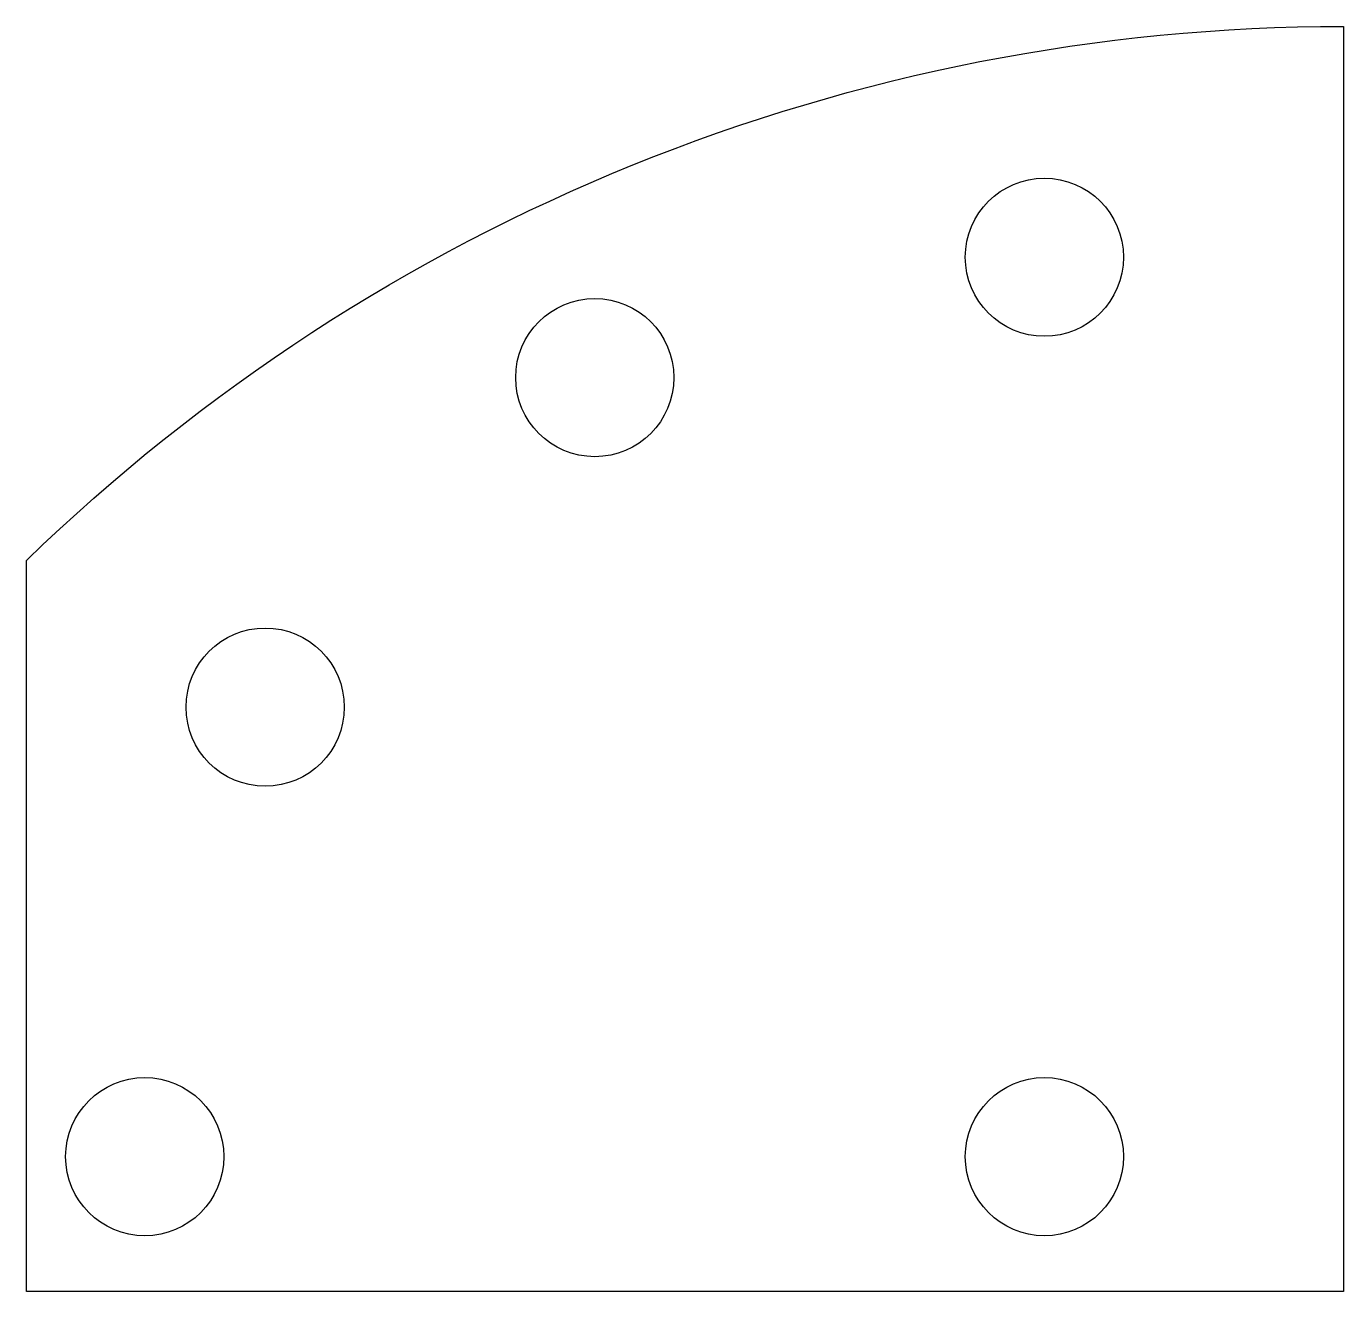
# Model space of a CAD drawing. Header units: inches. Extents: x 0 to 9.37, y 0 to 9.
import ezdxf

# ---------------------------------------------------------------- set-up
doc = ezdxf.new("R2010")
doc.units = ezdxf.units.IN

msp = doc.modelspace()

# ---------------------------------------------------------------- linework, layer by layer
at = {"layer": 'DXFWIZ_CLOSED'}
msp.add_lwpolyline([(9.368, 9), (9.368, 0), (0, 0), (0, 5.2, -0.195098)], format="xyb", close=True, dxfattribs=at)
for centre in [(7.2398, 7.3579), (4.0424, 6.5016), (1.6984, 4.1576), (0.8421, 0.9602), (7.2398, 0.9602)]:
    msp.add_circle(centre, 0.5625, dxfattribs=at)

doc.saveas('drawing.dxf')
